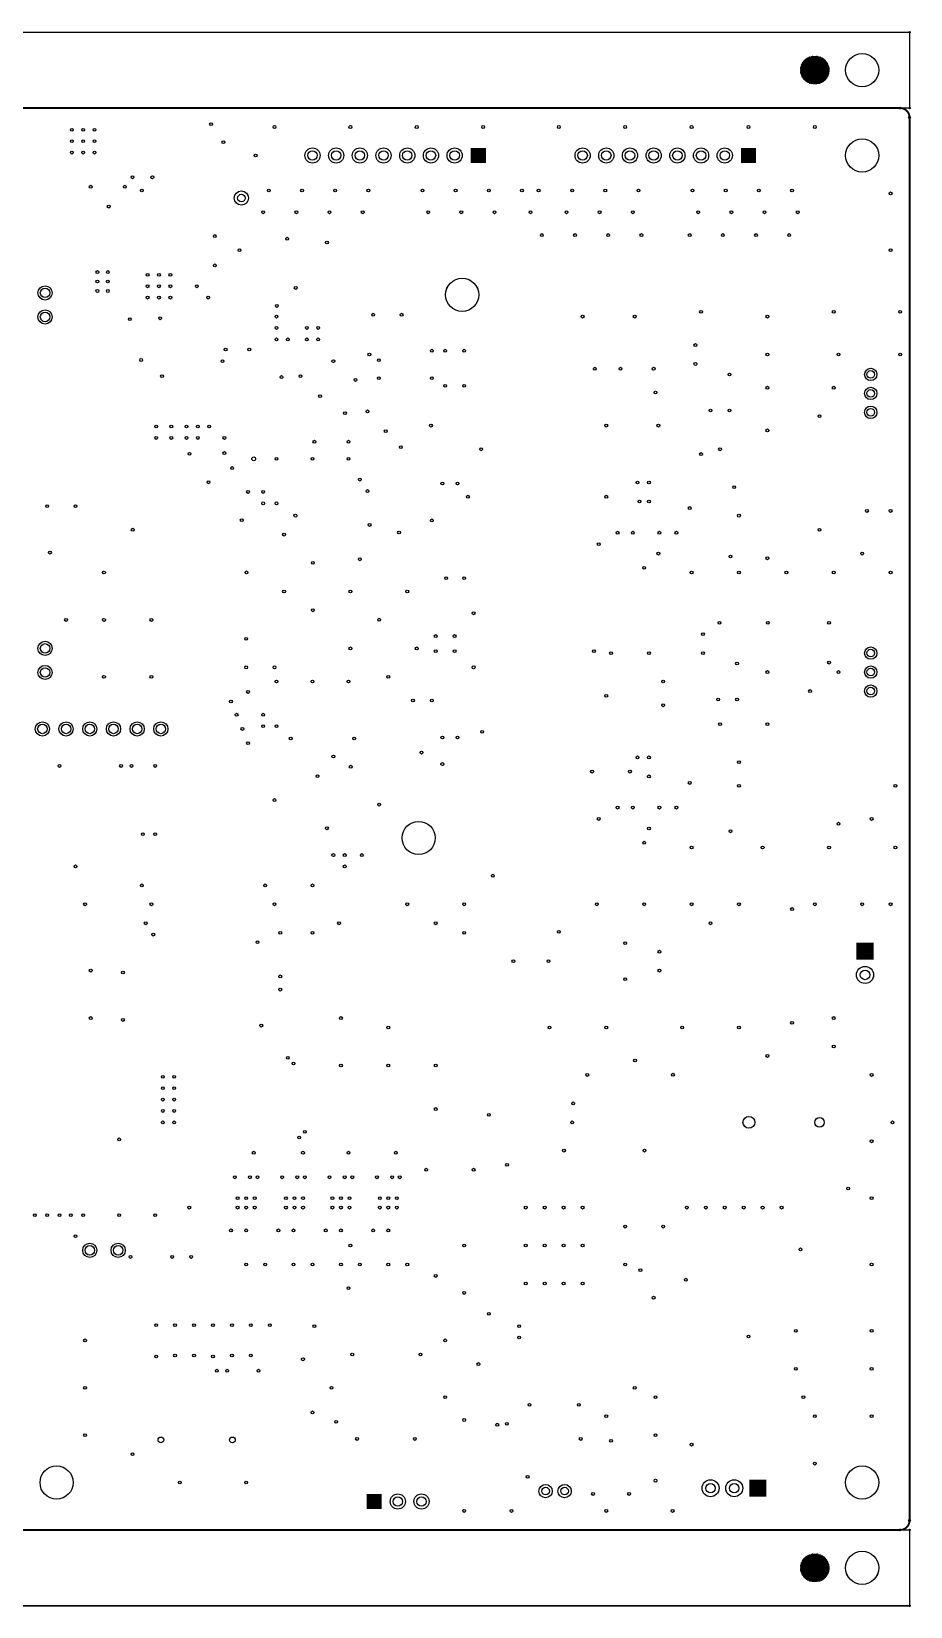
# Model space of a CAD drawing. Extents: x 100 to 314, y 70 to 258.
# Drawn here: x 221.3 to 314.1, y 91.9 to 258.1 of the extents above; entities that cross this region are included whole.
import ezdxf

# ---------------------------------------------------------------- set-up
doc = ezdxf.new("R2010")
doc.units = 0
doc.layers.get('0').update_dxf_attribs({"linetype": 'CONTINUOUS'})
doc.layers.add('10_ASYS_GBR', color=12, linetype='CONTINUOUS')
doc.layers.add('12_DRL_GB', color=13, linetype='CONTINUOUS')

# ---------------------------------------------------------------- blocks, each defined once
blk = doc.blocks.new('ROUND_5')
blk.add_circle((0, 0), 0.75)
blk = doc.blocks.new('ROUND_9')
blk.add_circle((0, 0), 0.5)
blk = doc.blocks.new('ROUND_17')
blk.add_circle((0, 0), 0.7)
blk = doc.blocks.new('ROUND_25')
blk.add_circle((0, 0), 0.65)
blk = doc.blocks.new('ROUND_31')
blk.add_circle((0, 0), 0.3)
blk = doc.blocks.new('SQUARE_34')
blk.add_solid([(0.9, 0.9), (0.9, -0.9), (-0.9, 0.9), (-0.9, -0.9)])
blk = doc.blocks.new('ROUND_35')
blk.add_circle((0, 0), 0.9)
blk = doc.blocks.new('ROUND_38')
blk.add_circle((0, 0), 0.8)
blk = doc.blocks.new('SQUARE_40')
blk.add_solid([(0.8, 0.8), (0.8, -0.8), (-0.8, 0.8), (-0.8, -0.8)])
blk = doc.blocks.new('ROUND_61')
blk.add_circle((0, 0), 1.75)
blk = doc.blocks.new('ROUND_70')
blk.add_circle((0, 0), 0.625)
blk = doc.blocks.new('ROUND_12')
blk.add_circle((0, 0), 0.1)
blk = doc.blocks.new('ROUND_13')
blk.add_circle((0, 0), 0.05)
blk = doc.blocks.new('ROUND_37')
blk.add_circle((0, 0), 0.075)
blk = doc.blocks.new('ROUND_170')
blk.add_circle((0, 0), 0.15)
blk = doc.blocks.new('ROUND_171')
blk.add_circle((0, 0), 0.2)
blk = doc.blocks.new('ROUND_172')
blk.add_circle((0, 0), 0.4)
blk = doc.blocks.new('ROUND_173')
blk.add_circle((0, 0), 0.5)
blk = doc.blocks.new('ROUND_177')
blk.add_circle((0, 0), 0.3)
blk = doc.blocks.new('ROUND_178')
blk.add_circle((0, 0), 0.625)
blk = doc.blocks.new('ROUND_179')
blk.add_circle((0, 0), 1.75)

msp = doc.modelspace()

# ---------------------------------------------------------------- linework, layer by layer
at = {"layer": '10_ASYS_GBR'}
for points, const_width in [([(99.97, 257.98), (313.97, 257.98)], 0.15), ([(313.97, 257.98), (313.97, 249.98)], 0.15), ([(302.54344, 254.23967), (305.39656, 254.23967)], 0.1), ([(302.56279, 254.32967), (305.37721, 254.32967)], 0.1), ([(302.58826, 254.41967), (305.35174, 254.41967)], 0.1), ([(302.6202, 254.50967), (305.3198, 254.50967)], 0.1), ([(302.65908, 254.59967), (305.28092, 254.59967)], 0.1), ([(302.70553, 254.68967), (305.23447, 254.68967)], 0.1), ([(302.76044, 254.77967), (305.17956, 254.77967)], 0.1), ([(302.82501, 254.86967), (305.11499, 254.86967)], 0.1), ([(302.901, 254.95967), (305.039, 254.95967)], 0.1), ([(302.99107, 255.04967), (304.94893, 255.04967)], 0.1), ([(303.09956, 255.13967), (304.84044, 255.13967)], 0.1), ([(303.23459, 255.22967), (304.70541, 255.22967)], 0.1), ([(303.41521, 255.31967), (304.52479, 255.31967)], 0.1), ([(303.72802, 255.40967), (304.21198, 255.40967)], 0.1), ([(302.52004, 253.96967), (305.41996, 253.96967)], 0.1), ([(302.52219, 254.05967), (305.41781, 254.05967)], 0.1), ([(302.52348, 253.87967), (305.41652, 253.87967)], 0.1), ([(302.52996, 254.14967), (305.41004, 254.14967)], 0.1), ([(302.53255, 253.78967), (305.40745, 253.78967)], 0.1), ([(302.54736, 253.69967), (305.39264, 253.69967)], 0.1), ([(302.56809, 253.60967), (305.37191, 253.60967)], 0.1), ([(302.59501, 253.51967), (305.34499, 253.51967)], 0.1), ([(302.6285, 253.42967), (305.3115, 253.42967)], 0.1), ([(302.66905, 253.33967), (305.27095, 253.33967)], 0.1), ([(302.71736, 253.24967), (305.22264, 253.24967)], 0.1), ([(302.77436, 253.15967), (305.16564, 253.15967)], 0.1), ([(302.84138, 253.06967), (305.09862, 253.06967)], 0.1), ([(302.92032, 252.97967), (305.01968, 252.97967)], 0.1), ([(303.01414, 252.88967), (304.92586, 252.88967)], 0.1), ([(303.12779, 252.79967), (304.81221, 252.79967)], 0.1), ([(303.27089, 252.70967), (304.66911, 252.70967)], 0.1), ([(303.46801, 252.61967), (304.47199, 252.61967)], 0.1), ([(313.97, 249.98), (99.97, 249.98)], 0.15), ([(312.97, 249.98), (100.97, 249.98)], 0.2), ([(313.97, 100.98), (313.97, 248.98)], 0.2), ([(99.97, 99.98), (313.97, 99.98)], 0.15), ([(100.97, 99.98), (312.97, 99.98)], 0.2), ([(313.97, 99.98), (313.97, 91.98)], 0.15), ([(302.56279, 96.32967), (305.37721, 96.32967)], 0.1), ([(302.58826, 96.41967), (305.35174, 96.41967)], 0.1), ([(302.6202, 96.50967), (305.3198, 96.50967)], 0.1), ([(302.65908, 96.59967), (305.28092, 96.59967)], 0.1), ([(302.70553, 96.68967), (305.23447, 96.68967)], 0.1), ([(302.76044, 96.77967), (305.17956, 96.77967)], 0.1), ([(302.82501, 96.86967), (305.11499, 96.86967)], 0.1), ([(302.901, 96.95967), (305.039, 96.95967)], 0.1), ([(302.99107, 97.04967), (304.94893, 97.04967)], 0.1), ([(303.09956, 97.13967), (304.84044, 97.13967)], 0.1), ([(303.23459, 97.22967), (304.70541, 97.22967)], 0.1), ([(303.41521, 97.31967), (304.52479, 97.31967)], 0.1), ([(303.72802, 97.40967), (304.21198, 97.40967)], 0.1), ([(302.52004, 95.96967), (305.41996, 95.96967)], 0.1), ([(302.52219, 96.05967), (305.41781, 96.05967)], 0.1), ([(302.52348, 95.87967), (305.41652, 95.87967)], 0.1), ([(302.52996, 96.14967), (305.41004, 96.14967)], 0.1), ([(302.53255, 95.78967), (305.40745, 95.78967)], 0.1), ([(302.54344, 96.23967), (305.39656, 96.23967)], 0.1), ([(302.54736, 95.69967), (305.39264, 95.69967)], 0.1), ([(302.56809, 95.60967), (305.37191, 95.60967)], 0.1), ([(302.59501, 95.51967), (305.34499, 95.51967)], 0.1), ([(302.6285, 95.42967), (305.3115, 95.42967)], 0.1), ([(302.66905, 95.33967), (305.27095, 95.33967)], 0.1), ([(302.71736, 95.24967), (305.22264, 95.24967)], 0.1), ([(302.77436, 95.15967), (305.16564, 95.15967)], 0.1), ([(302.84138, 95.06967), (305.09862, 95.06967)], 0.1), ([(302.92032, 94.97967), (305.01968, 94.97967)], 0.1), ([(303.01414, 94.88967), (304.92586, 94.88967)], 0.1), ([(303.12779, 94.79967), (304.81221, 94.79967)], 0.1), ([(303.27089, 94.70967), (304.66911, 94.70967)], 0.1), ([(303.46801, 94.61967), (304.47199, 94.61967)], 0.1), ([(313.97, 91.98), (99.97, 91.98)], 0.15)]:
    msp.add_lwpolyline(points, dxfattribs=dict(at, const_width=const_width))
at = {"layer": '10_ASYS_GBR', "const_width": 0.1}
for points in [[(302.52, 253.98, 1), (305.42, 253.98, 1)], [(302.52, 253.98, 1), (305.42, 253.98, 1)], [(302.52, 95.98, 1), (305.42, 95.98, 1)], [(302.52, 95.98, 1), (305.42, 95.98, 1)]]:
    msp.add_lwpolyline(points, format="xyb", close=True, dxfattribs=at)
at = {"layer": '10_ASYS_GBR', "const_width": 0.2}
for points in [[(313.97, 248.98, 0.4142136), (312.97, 249.98)], [(312.97, 99.98, 0.4142136), (313.97, 100.98)]]:
    msp.add_lwpolyline(points, format="xyb", dxfattribs=at)

# ---------------------------------------------------------------- block references
at = {"layer": '10_ASYS_GBR'}
for name, p in [('ROUND_37', (313.97, 257.98)), ('ROUND_13', (302.54344, 254.23967)), ('ROUND_13', (302.56279, 254.32967)), ('ROUND_13', (302.58826, 254.41967)), ('ROUND_13', (302.6202, 254.50967)), ('ROUND_13', (302.65908, 254.59967)), ('ROUND_13', (302.70553, 254.68967)), ('ROUND_13', (302.76044, 254.77967)), ('ROUND_13', (302.82501, 254.86967)), ('ROUND_13', (302.901, 254.95967)), ('ROUND_13', (302.99107, 255.04967)), ('ROUND_13', (303.09956, 255.13967)), ('ROUND_13', (303.23459, 255.22967)), ('ROUND_13', (303.41521, 255.31967)), ('ROUND_9', (303.97, 253.98)), ('ROUND_13', (303.72802, 255.40967)), ('ROUND_13', (304.21198, 255.40967)), ('ROUND_13', (304.52479, 255.31967)), ('ROUND_13', (304.70541, 255.22967)), ('ROUND_13', (304.84044, 255.13967)), ('ROUND_13', (304.94893, 255.04967)), ('ROUND_13', (305.039, 254.95967)), ('ROUND_13', (305.11499, 254.86967)), ('ROUND_13', (305.17956, 254.77967)), ('ROUND_13', (305.23447, 254.68967)), ('ROUND_13', (305.28092, 254.59967)), ('ROUND_13', (305.3198, 254.50967)), ('ROUND_13', (305.35174, 254.41967)), ('ROUND_13', (305.37721, 254.32967)), ('ROUND_13', (305.39656, 254.23967)), ('ROUND_61', (308.97, 253.98)), ('ROUND_13', (302.52004, 253.96967)), ('ROUND_13', (302.52219, 254.05967)), ('ROUND_13', (302.52348, 253.87967)), ('ROUND_13', (302.52996, 254.14967)), ('ROUND_13', (302.53255, 253.78967)), ('ROUND_13', (302.54736, 253.69967)), ('ROUND_13', (302.56809, 253.60967)), ('ROUND_13', (302.59501, 253.51967)), ('ROUND_13', (302.6285, 253.42967)), ('ROUND_13', (302.66905, 253.33967)), ('ROUND_13', (302.71736, 253.24967)), ('ROUND_13', (302.77436, 253.15967)), ('ROUND_13', (302.84138, 253.06967)), ('ROUND_13', (302.92032, 252.97967)), ('ROUND_13', (303.01414, 252.88967)), ('ROUND_13', (303.12779, 252.79967)), ('ROUND_13', (303.27089, 252.70967)), ('ROUND_13', (303.46801, 252.61967)), ('ROUND_13', (304.47199, 252.61967)), ('ROUND_13', (304.66911, 252.70967)), ('ROUND_13', (304.81221, 252.79967)), ('ROUND_13', (304.92586, 252.88967)), ('ROUND_13', (305.01968, 252.97967)), ('ROUND_13', (305.09862, 253.06967)), ('ROUND_13', (305.16564, 253.15967)), ('ROUND_13', (305.22264, 253.24967)), ('ROUND_13', (305.27095, 253.33967)), ('ROUND_13', (305.3115, 253.42967)), ('ROUND_13', (305.34499, 253.51967)), ('ROUND_13', (305.37191, 253.60967)), ('ROUND_13', (305.39264, 253.69967)), ('ROUND_13', (305.40745, 253.78967)), ('ROUND_13', (305.41004, 254.14967)), ('ROUND_13', (305.41652, 253.87967)), ('ROUND_13', (305.41781, 254.05967)), ('ROUND_13', (305.41996, 253.96967)), ('ROUND_12', (312.97, 249.98)), ('ROUND_12', (312.97, 249.98)), ('ROUND_37', (313.97, 249.98)), ('ROUND_12', (313.97, 248.98)), ('ROUND_12', (313.97, 248.98)), ('ROUND_61', (308.97, 244.98)), ('ROUND_38', (250.97, 244.98)), ('ROUND_38', (253.47, 244.98)), ('ROUND_38', (255.97, 244.98)), ('ROUND_38', (258.47, 244.98)), ('ROUND_38', (260.97, 244.98)), ('ROUND_38', (263.47, 244.98)), ('ROUND_38', (265.97, 244.98)), ('SQUARE_40', (268.47, 244.98)), ('ROUND_38', (279.47, 244.98)), ('ROUND_38', (281.97, 244.98)), ('ROUND_38', (284.47, 244.98)), ('ROUND_38', (286.97, 244.98)), ('ROUND_38', (289.47, 244.98)), ('ROUND_38', (291.97, 244.98)), ('ROUND_38', (294.47, 244.98)), ('SQUARE_40', (296.97, 244.98)), ('ROUND_5', (243.47, 240.48)), ('ROUND_5', (222.75, 230.48)), ('ROUND_61', (266.77, 230.28)), ('ROUND_5', (222.75, 227.94)), ('ROUND_25', (309.87, 221.88)), ('ROUND_25', (309.87, 219.88)), ('ROUND_25', (309.87, 217.88)), ('ROUND_5', (222.75, 192.98)), ('ROUND_25', (309.87, 192.48)), ('ROUND_5', (222.75, 190.44)), ('ROUND_25', (309.87, 190.48)), ('ROUND_25', (309.87, 188.48)), ('ROUND_5', (222.47, 184.48)), ('ROUND_5', (224.97, 184.48)), ('ROUND_5', (227.47, 184.48)), ('ROUND_5', (229.97, 184.48)), ('ROUND_5', (232.47, 184.48)), ('ROUND_5', (234.97, 184.48)), ('ROUND_61', (262.16933, 172.98)), ('SQUARE_34', (309.27, 161.03)), ('ROUND_35', (309.27, 158.53)), ('ROUND_70', (297.02, 142.98)), ('ROUND_9', (304.47, 142.98)), ('ROUND_5', (227.47, 129.48)), ('ROUND_5', (230.47, 129.48)), ('ROUND_31', (234.97, 109.48)), ('ROUND_31', (242.52, 109.48)), ('ROUND_61', (223.97, 104.98)), ('ROUND_61', (308.97, 104.98)), ('ROUND_17', (275.57, 104.08)), ('ROUND_17', (277.57, 104.08)), ('ROUND_35', (292.97, 104.38)), ('ROUND_35', (295.47, 104.38)), ('SQUARE_34', (297.97, 104.38)), ('SQUARE_40', (257.47, 102.98)), ('ROUND_38', (259.97, 102.98)), ('ROUND_38', (262.47, 102.98)), ('ROUND_12', (312.97, 99.98)), ('ROUND_12', (312.97, 99.98)), ('ROUND_12', (313.97, 100.98)), ('ROUND_12', (313.97, 100.98)), ('ROUND_37', (313.97, 99.98)), ('ROUND_13', (302.56279, 96.32967)), ('ROUND_13', (302.58826, 96.41967)), ('ROUND_13', (302.6202, 96.50967)), ('ROUND_13', (302.65908, 96.59967)), ('ROUND_13', (302.70553, 96.68967)), ('ROUND_13', (302.76044, 96.77967)), ('ROUND_13', (302.82501, 96.86967)), ('ROUND_13', (302.901, 96.95967)), ('ROUND_13', (302.99107, 97.04967)), ('ROUND_13', (303.09956, 97.13967)), ('ROUND_13', (303.23459, 97.22967)), ('ROUND_13', (303.41521, 97.31967)), ('ROUND_9', (303.97, 95.98)), ('ROUND_13', (303.72802, 97.40967)), ('ROUND_13', (304.21198, 97.40967)), ('ROUND_13', (304.52479, 97.31967)), ('ROUND_13', (304.70541, 97.22967)), ('ROUND_13', (304.84044, 97.13967)), ('ROUND_13', (304.94893, 97.04967)), ('ROUND_13', (305.039, 96.95967)), ('ROUND_13', (305.11499, 96.86967)), ('ROUND_13', (305.17956, 96.77967)), ('ROUND_13', (305.23447, 96.68967)), ('ROUND_13', (305.28092, 96.59967)), ('ROUND_13', (305.3198, 96.50967)), ('ROUND_13', (305.35174, 96.41967)), ('ROUND_13', (305.37721, 96.32967)), ('ROUND_61', (308.97, 95.98)), ('ROUND_13', (302.52004, 95.96967)), ('ROUND_13', (302.52219, 96.05967)), ('ROUND_13', (302.52348, 95.87967)), ('ROUND_13', (302.52996, 96.14967)), ('ROUND_13', (302.53255, 95.78967)), ('ROUND_13', (302.54344, 96.23967)), ('ROUND_13', (302.54736, 95.69967)), ('ROUND_13', (302.56809, 95.60967)), ('ROUND_13', (302.59501, 95.51967)), ('ROUND_13', (302.6285, 95.42967)), ('ROUND_13', (302.66905, 95.33967)), ('ROUND_13', (302.71736, 95.24967)), ('ROUND_13', (302.77436, 95.15967)), ('ROUND_13', (302.84138, 95.06967)), ('ROUND_13', (302.92032, 94.97967)), ('ROUND_13', (303.01414, 94.88967)), ('ROUND_13', (303.12779, 94.79967)), ('ROUND_13', (303.27089, 94.70967)), ('ROUND_13', (304.66911, 94.70967)), ('ROUND_13', (304.81221, 94.79967)), ('ROUND_13', (304.92586, 94.88967)), ('ROUND_13', (305.01968, 94.97967)), ('ROUND_13', (305.09862, 95.06967)), ('ROUND_13', (305.16564, 95.15967)), ('ROUND_13', (305.22264, 95.24967)), ('ROUND_13', (305.27095, 95.33967)), ('ROUND_13', (305.3115, 95.42967)), ('ROUND_13', (305.34499, 95.51967)), ('ROUND_13', (305.37191, 95.60967)), ('ROUND_13', (305.39264, 95.69967)), ('ROUND_13', (305.39656, 96.23967)), ('ROUND_13', (305.40745, 95.78967)), ('ROUND_13', (305.41004, 96.14967)), ('ROUND_13', (305.41652, 95.87967)), ('ROUND_13', (305.41781, 96.05967)), ('ROUND_13', (305.41996, 95.96967)), ('ROUND_13', (303.46801, 94.61967)), ('ROUND_13', (304.47199, 94.61967)), ('ROUND_37', (313.97, 91.98))]:
    msp.add_blockref(name, p, dxfattribs=at)
at = {"layer": '12_DRL_GB'}
for name, p in [('ROUND_179', (308.97068, 253.97968)), ('ROUND_170', (225.56978, 247.68048)), ('ROUND_170', (226.7712, 247.68048)), ('ROUND_170', (227.97008, 247.68048)), ('ROUND_170', (240.26876, 248.27992)), ('ROUND_170', (246.96928, 247.9802)), ('ROUND_170', (254.97028, 247.9802)), ('ROUND_170', (261.97052, 247.9802)), ('ROUND_170', (268.97076, 247.9802)), ('ROUND_170', (276.96922, 247.9802)), ('ROUND_170', (283.96946, 247.9802)), ('ROUND_170', (290.9697, 247.9802)), ('ROUND_170', (296.96918, 247.9802)), ('ROUND_170', (303.96942, 247.9802)), ('ROUND_170', (225.56978, 246.47906)), ('ROUND_170', (226.7712, 246.47906)), ('ROUND_170', (227.97008, 246.47906)), ('ROUND_170', (241.56924, 246.38)), ('ROUND_179', (308.97068, 244.98046)), ('ROUND_170', (225.56978, 245.28018)), ('ROUND_170', (226.7712, 245.28018)), ('ROUND_170', (227.97008, 245.28018)), ('ROUND_170', (244.9703, 244.98046)), ('ROUND_173', (250.96978, 244.98046)), ('ROUND_173', (253.46914, 244.98046)), ('ROUND_173', (255.97104, 244.98046)), ('ROUND_173', (258.4704, 244.98046)), ('ROUND_173', (260.96976, 244.98046)), ('ROUND_173', (263.46912, 244.98046)), ('ROUND_173', (265.97102, 244.98046)), ('ROUND_173', (268.47038, 244.98046)), ('ROUND_173', (279.47112, 244.98046)), ('ROUND_173', (281.97048, 244.98046)), ('ROUND_173', (284.46984, 244.98046)), ('ROUND_173', (286.9692, 244.98046)), ('ROUND_173', (289.4711, 244.98046)), ('ROUND_173', (291.97046, 244.98046)), ('ROUND_173', (294.46982, 244.98046)), ('ROUND_173', (296.96918, 244.98046)), ('ROUND_170', (231.97058, 242.67922)), ('ROUND_170', (234.07116, 242.67922)), ('ROUND_170', (227.56876, 241.681)), ('ROUND_170', (231.17048, 241.681)), ('ROUND_170', (232.9688, 241.27968)), ('ROUND_170', (246.36984, 241.27968)), ('ROUND_170', (249.86996, 241.27968)), ('ROUND_170', (253.37008, 241.27968)), ('ROUND_170', (256.8702, 241.27968)), ('ROUND_170', (262.56996, 241.27968)), ('ROUND_170', (266.07008, 241.27968)), ('ROUND_170', (269.5702, 241.27968)), ('ROUND_170', (273.07032, 241.27968)), ('ROUND_170', (274.83054, 241.27968)), ('ROUND_170', (278.36876, 241.27968)), ('ROUND_170', (281.86888, 241.27968)), ('ROUND_170', (285.369, 241.27968)), ('ROUND_170', (291.06876, 241.27968)), ('ROUND_170', (294.56888, 241.27968)), ('ROUND_170', (298.069, 241.27968)), ('ROUND_170', (301.56912, 241.27968)), ('ROUND_170', (311.97042, 240.97996)), ('ROUND_170', (229.47122, 239.58042)), ('ROUND_172', (243.46916, 240.47958)), ('ROUND_170', (245.7704, 238.98098)), ('ROUND_170', (249.27052, 238.98098)), ('ROUND_170', (252.77064, 238.98098)), ('ROUND_170', (256.27076, 238.98098)), ('ROUND_170', (263.1694, 238.98098)), ('ROUND_170', (266.66952, 238.98098)), ('ROUND_170', (270.16964, 238.98098)), ('ROUND_170', (273.96948, 238.98098)), ('ROUND_170', (277.76932, 238.98098)), ('ROUND_170', (281.26944, 238.98098)), ('ROUND_170', (284.76956, 238.98098)), ('ROUND_170', (291.67074, 238.98098)), ('ROUND_170', (295.17086, 238.98098)), ('ROUND_170', (298.67098, 238.98098)), ('ROUND_170', (302.1711, 238.98098)), ('ROUND_170', (240.67008, 236.47908)), ('ROUND_170', (248.30024, 236.19968)), ('ROUND_170', (252.49886, 235.8009)), ('ROUND_170', (275.1709, 236.58068)), ('ROUND_170', (278.67102, 236.58068)), ('ROUND_170', (282.17114, 236.58068)), ('ROUND_170', (285.67126, 236.58068)), ('ROUND_170', (290.76904, 236.58068)), ('ROUND_170', (294.26916, 236.58068)), ('ROUND_170', (297.76928, 236.58068)), ('ROUND_170', (301.2694, 236.58068)), ('ROUND_170', (243.27104, 234.98048)), ('ROUND_170', (311.97042, 234.98048)), ('ROUND_170', (228.2698, 232.67924)), ('ROUND_170', (229.36962, 232.67924)), ('ROUND_170', (240.67008, 233.38028)), ('ROUND_173', (222.75038, 230.4796)), ('ROUND_170', (228.2698, 231.68102)), ('ROUND_170', (229.36962, 231.68102)), ('ROUND_170', (233.57078, 232.37952)), ('ROUND_170', (233.57078, 231.18064)), ('ROUND_170', (234.76966, 232.37952)), ('ROUND_170', (234.76966, 231.18064)), ('ROUND_170', (235.97108, 232.37952)), ('ROUND_170', (235.97108, 231.18064)), ('ROUND_170', (238.77016, 231.18064)), ('ROUND_170', (249.1994, 231.0003)), ('ROUND_179', (266.77112, 230.27894)), ('ROUND_170', (228.2698, 230.68026)), ('ROUND_170', (229.36962, 230.68026)), ('ROUND_170', (233.57078, 229.97922)), ('ROUND_170', (234.76966, 229.97922)), ('ROUND_170', (235.97108, 229.97922)), ('ROUND_170', (239.96904, 229.97922)), ('ROUND_173', (222.75038, 227.9396)), ('ROUND_170', (231.6988, 227.70084)), ('ROUND_170', (234.8992, 227.7999)), ('ROUND_170', (247.16994, 227.98024)), ('ROUND_170', (247.20042, 229.10038)), ('ROUND_170', (257.37058, 228.1809)), ('ROUND_170', (260.37032, 228.1809)), ('ROUND_170', (279.47112, 227.98024)), ('ROUND_170', (284.97022, 227.98024)), ('ROUND_170', (291.97046, 228.48062)), ('ROUND_170', (298.9707, 227.98024)), ('ROUND_170', (305.97094, 228.48062)), ('ROUND_170', (312.97118, 228.48062)), ('ROUND_170', (247.16994, 226.77882)), ('ROUND_170', (250.37034, 226.77882)), ('ROUND_170', (251.56922, 226.77882)), ('ROUND_170', (241.80038, 224.50044)), ('ROUND_170', (244.29974, 224.50044)), ('ROUND_170', (247.16994, 225.57994)), ('ROUND_170', (248.36882, 225.57994)), ('ROUND_170', (250.37034, 225.57994)), ('ROUND_170', (251.56922, 225.57994)), ('ROUND_170', (263.57072, 224.38106)), ('ROUND_170', (264.97026, 224.38106)), ('ROUND_170', (266.96924, 224.38106)), ('ROUND_170', (291.37102, 224.9805)), ('ROUND_170', (232.90022, 223.40062)), ('ROUND_170', (241.47018, 223.28124)), ('ROUND_170', (253.16942, 223.28124)), ('ROUND_170', (256.96926, 223.97974)), ('ROUND_170', (257.97002, 223.3803)), ('ROUND_170', (291.37102, 222.97898)), ('ROUND_170', (298.9707, 223.97974)), ('ROUND_170', (306.46878, 223.97974)), ('ROUND_170', (312.97118, 223.97974)), ('ROUND_170', (235.09986, 221.69882)), ('ROUND_170', (247.7008, 221.59976)), ('ROUND_170', (249.69978, 221.69882)), ('ROUND_170', (255.50114, 221.30004)), ('ROUND_170', (257.97002, 221.48038)), ('ROUND_170', (263.57072, 221.48038)), ('ROUND_170', (280.76906, 222.48114)), ('ROUND_170', (283.46908, 222.48114)), ('ROUND_170', (286.9692, 222.48114)), ('ROUND_170', (294.9702, 221.87916)), ('ROUND_172', (309.86984, 221.87916)), ('ROUND_170', (251.76988, 219.58046)), ('ROUND_170', (264.97026, 220.68028)), ('ROUND_170', (266.96924, 220.68028)), ('ROUND_170', (287.16986, 219.97924)), ('ROUND_170', (298.9707, 220.47962)), ('ROUND_170', (305.97094, 220.47962)), ('ROUND_172', (309.86984, 219.88018)), ('ROUND_170', (254.39878, 217.79992)), ('ROUND_170', (256.77114, 217.98026)), ('ROUND_170', (292.97122, 218.07932)), ('ROUND_170', (294.9702, 218.07932)), ('ROUND_172', (309.86984, 217.8812)), ('ROUND_170', (234.46994, 216.38006)), ('ROUND_170', (236.07014, 216.38006)), ('ROUND_170', (237.67034, 216.38006)), ('ROUND_170', (238.86922, 216.38006)), ('ROUND_170', (240.07064, 216.38006)), ('ROUND_170', (258.699, 215.9)), ('ROUND_170', (263.46912, 216.47912)), ('ROUND_170', (281.97048, 216.47912)), ('ROUND_170', (287.46958, 216.47912)), ('ROUND_170', (298.9707, 215.97874)), ('ROUND_170', (304.4698, 217.47988)), ('ROUND_170', (234.46994, 215.18118)), ('ROUND_170', (236.07014, 215.18118)), ('ROUND_170', (237.67034, 215.18118)), ('ROUND_170', (238.86922, 215.18118)), ('ROUND_170', (241.67084, 215.18118)), ('ROUND_170', (251.17044, 214.77986)), ('ROUND_170', (254.76962, 214.77986)), ('ROUND_170', (260.2992, 214.20074)), ('ROUND_170', (238.00054, 213.4997)), ('ROUND_170', (241.67084, 213.58098)), ('ROUND_171', (244.76964, 212.979)), ('ROUND_170', (247.16994, 212.979)), ('ROUND_170', (250.96978, 212.979)), ('ROUND_170', (254.76962, 212.979)), ('ROUND_170', (268.7701, 213.97976)), ('ROUND_170', (291.97046, 213.47938)), ('ROUND_170', (293.96944, 213.97976)), ('ROUND_170', (242.49888, 212.0011)), ('ROUND_170', (239.99952, 210.49996)), ('ROUND_170', (244.1702, 209.47888)), ('ROUND_170', (245.7704, 209.47888)), ('ROUND_170', (255.97104, 210.77936)), ('ROUND_170', (256.77114, 209.58048)), ('ROUND_170', (264.67054, 210.38058)), ('ROUND_170', (266.27074, 210.38058)), ('ROUND_170', (285.26994, 210.47964)), ('ROUND_170', (286.46882, 210.47964)), ('ROUND_170', (295.47058, 209.97926)), ('ROUND_170', (222.96882, 207.98028)), ('ROUND_170', (225.9711, 207.98028)), ('ROUND_170', (245.7704, 208.28)), ('ROUND_170', (247.16994, 208.28)), ('ROUND_170', (267.37056, 208.98104)), ('ROUND_170', (281.97048, 208.98104)), ('ROUND_170', (285.4706, 208.48066)), ('ROUND_170', (286.46882, 208.48066)), ('ROUND_170', (290.76904, 207.77962)), ('ROUND_170', (243.49964, 206.49946)), ('ROUND_170', (249.16892, 206.97952)), ('ROUND_170', (256.99974, 205.99908)), ('ROUND_170', (263.57072, 206.47914)), ('ROUND_170', (295.97096, 206.97952)), ('ROUND_170', (309.47106, 207.4799)), ('ROUND_170', (311.97042, 207.4799)), ('ROUND_170', (232.00106, 205.50124)), ('ROUND_170', (247.97004, 204.98054)), ('ROUND_170', (260.10108, 205.19898)), ('ROUND_170', (283.16936, 205.1812)), ('ROUND_170', (284.76956, 205.1812)), ('ROUND_170', (287.57118, 205.1812)), ('ROUND_170', (289.3695, 205.1812)), ('ROUND_170', (304.4698, 205.48092)), ('ROUND_170', (223.27108, 203.08062)), ('ROUND_170', (281.17038, 203.97978)), ('ROUND_170', (287.46958, 202.97902)), ('ROUND_170', (295.06926, 202.6793)), ('ROUND_170', (308.97068, 202.97902)), ('ROUND_170', (228.97084, 200.98004)), ('ROUND_170', (244.00002, 201.00036)), ('ROUND_170', (251.00026, 202.00112)), ('ROUND_170', (255.97104, 202.37958)), ('ROUND_170', (285.97098, 201.48042)), ('ROUND_170', (290.9697, 200.98004)), ('ROUND_170', (295.97096, 200.98004)), ('ROUND_170', (298.9707, 202.48118)), ('ROUND_170', (300.96968, 200.98004)), ('ROUND_170', (305.97094, 200.98004)), ('ROUND_170', (311.97042, 200.98004)), ('ROUND_170', (265.06932, 200.3806)), ('ROUND_170', (266.96924, 200.3806)), ('ROUND_170', (247.97004, 198.98106)), ('ROUND_170', (254.97028, 198.98106)), ('ROUND_170', (260.96976, 198.98106)), ('ROUND_170', (224.97034, 195.97878)), ('ROUND_170', (228.97084, 195.97878)), ('ROUND_170', (233.96956, 195.97878)), ('ROUND_170', (251.00026, 196.99986)), ('ROUND_170', (258.0005, 195.9991)), ('ROUND_170', (267.97, 196.67982)), ('ROUND_170', (263.9695, 194.27952)), ('ROUND_170', (265.97102, 194.27952)), ('ROUND_170', (292.17112, 194.48018)), ('ROUND_170', (293.92118, 195.67906)), ('ROUND_170', (299.01896, 195.67906)), ('ROUND_170', (305.47056, 195.67906)), ('ROUND_173', (222.75038, 192.97904)), ('ROUND_170', (243.96954, 193.9798)), ('ROUND_170', (254.97028, 192.97904)), ('ROUND_170', (261.97052, 192.97904)), ('ROUND_170', (263.9695, 192.67932)), ('ROUND_170', (265.97102, 192.67932)), ('ROUND_170', (280.67, 192.67932)), ('ROUND_172', (309.86984, 192.4812)), ('ROUND_170', (243.96954, 190.98006)), ('ROUND_170', (246.96928, 190.98006)), ('ROUND_170', (267.97, 190.98006)), ('ROUND_170', (282.47086, 192.4812)), ('ROUND_170', (286.46882, 192.4812)), ('ROUND_170', (292.17112, 192.4812)), ('ROUND_170', (295.7703, 191.37884)), ('ROUND_170', (305.47056, 191.48044)), ('ROUND_173', (222.75038, 190.43904)), ('ROUND_170', (228.97084, 189.9793)), ('ROUND_170', (233.96956, 189.9793)), ('ROUND_170', (247.16994, 189.47892)), ('ROUND_170', (250.96978, 189.47892)), ('ROUND_170', (254.76962, 189.47892)), ('ROUND_170', (258.97078, 189.9793)), ('ROUND_170', (287.96996, 189.47892)), ('ROUND_170', (298.9707, 190.47968)), ('ROUND_170', (306.46878, 190.47968)), ('ROUND_172', (309.86984, 190.47968)), ('ROUND_170', (244.1702, 188.3791)), ('ROUND_170', (281.97048, 187.98032)), ('ROUND_170', (303.46904, 188.4807)), ('ROUND_172', (309.86984, 188.4807)), ('ROUND_170', (242.36934, 187.38088)), ('ROUND_170', (242.96878, 185.9788)), ('ROUND_170', (245.7704, 185.9788)), ('ROUND_170', (261.5692, 187.47994)), ('ROUND_170', (263.57072, 187.47994)), ('ROUND_170', (287.96996, 186.97956)), ('ROUND_170', (293.76878, 187.579)), ('ROUND_170', (295.7703, 187.579)), ('ROUND_173', (222.47098, 184.4802)), ('ROUND_173', (224.97034, 184.4802)), ('ROUND_173', (227.4697, 184.4802)), ('ROUND_173', (229.96906, 184.4802)), ('ROUND_173', (232.47096, 184.4802)), ('ROUND_173', (234.97032, 184.4802)), ('ROUND_170', (243.57076, 184.4802)), ('ROUND_170', (245.7704, 184.77992)), ('ROUND_170', (247.16994, 184.77992)), ('ROUND_170', (293.96944, 184.98058)), ('ROUND_170', (298.9707, 184.98058)), ('ROUND_170', (244.1702, 182.97906)), ('ROUND_170', (248.67108, 183.47944)), ('ROUND_170', (255.36906, 183.47944)), ('ROUND_170', (264.67054, 183.58104)), ('ROUND_170', (266.27074, 183.58104)), ('ROUND_170', (268.86916, 184.18048)), ('ROUND_170', (253.16942, 181.57952)), ('ROUND_170', (262.4709, 181.98084)), ('ROUND_170', (285.26994, 181.48046)), ('ROUND_170', (286.46882, 181.48046)), ('ROUND_170', (295.97096, 180.98008)), ('ROUND_170', (224.2693, 180.57876)), ('ROUND_170', (230.76916, 180.57876)), ('ROUND_170', (231.86898, 180.57876)), ('ROUND_170', (234.37088, 180.57876)), ('ROUND_170', (251.50064, 179.49926)), ('ROUND_170', (255.00076, 180.50002)), ('ROUND_170', (264.67054, 180.77942)), ('ROUND_170', (280.46934, 179.97932)), ('ROUND_170', (284.46984, 179.97932)), ('ROUND_170', (286.46882, 179.47894)), ('ROUND_170', (290.76904, 178.78044)), ('ROUND_170', (295.97096, 178.48072)), ('ROUND_170', (312.4708, 178.48072)), ('ROUND_170', (246.96928, 176.97958)), ('ROUND_170', (258.0005, 176.49952)), ('ROUND_170', (283.16936, 176.17948)), ('ROUND_170', (284.76956, 176.17948)), ('ROUND_170', (287.57118, 176.17948)), ('ROUND_170', (289.3695, 176.17948)), ('ROUND_179', (262.16864, 172.97908)), ('ROUND_170', (281.17038, 174.9806)), ('ROUND_170', (306.46878, 174.48022)), ('ROUND_170', (309.9689, 174.9806)), ('ROUND_170', (233.0704, 173.3804)), ('ROUND_170', (234.37088, 173.3804)), ('ROUND_170', (252.49886, 174.00016)), ('ROUND_170', (286.46882, 173.97984)), ('ROUND_170', (295.06926, 173.68012)), ('ROUND_170', (253.16942, 171.18076)), ('ROUND_170', (254.37084, 171.18076)), ('ROUND_170', (256.16916, 171.18076)), ('ROUND_170', (285.97098, 172.48124)), ('ROUND_170', (290.9697, 171.98086)), ('ROUND_170', (298.47032, 171.98086)), ('ROUND_170', (305.47056, 171.98086)), ('ROUND_170', (312.4708, 171.98086)), ('ROUND_170', (225.9711, 169.97934)), ('ROUND_170', (254.37084, 169.97934)), ('ROUND_170', (232.9688, 167.98036)), ('ROUND_170', (245.97106, 167.98036)), ('ROUND_170', (250.96978, 167.98036)), ('ROUND_170', (269.99946, 168.9989)), ('ROUND_170', (226.96932, 165.97884)), ('ROUND_170', (233.96956, 165.97884)), ('ROUND_170', (246.96928, 165.97884)), ('ROUND_170', (260.96976, 165.97884)), ('ROUND_170', (266.96924, 165.97884)), ('ROUND_170', (280.96972, 165.97884)), ('ROUND_170', (285.97098, 165.97884)), ('ROUND_170', (290.9697, 165.97884)), ('ROUND_170', (295.97096, 165.97884)), ('ROUND_170', (301.56912, 165.481)), ('ROUND_170', (303.96942, 165.97884)), ('ROUND_170', (308.97068, 165.97884)), ('ROUND_170', (311.97042, 165.97884)), ('ROUND_170', (233.37012, 163.97986)), ('ROUND_170', (234.17022, 162.78098)), ('ROUND_170', (247.57126, 162.9791)), ('ROUND_170', (250.96978, 162.9791)), ('ROUND_170', (253.76886, 163.97986)), ('ROUND_170', (263.9695, 163.97986)), ('ROUND_170', (266.96924, 162.9791)), ('ROUND_170', (276.96922, 163.0807)), ('ROUND_170', (292.97122, 163.97986)), ('ROUND_170', (245.17096, 161.98088)), ('ROUND_170', (283.96946, 161.87928)), ('ROUND_173', (309.2704, 161.03092)), ('ROUND_170', (272.17116, 159.97936)), ('ROUND_170', (275.8694, 159.97936)), ('ROUND_170', (287.57118, 160.98012)), ('ROUND_170', (227.56876, 158.98114)), ('ROUND_170', (230.96982, 158.78048)), ('ROUND_170', (247.57126, 158.37916)), ('ROUND_170', (283.96946, 158.07944)), ('ROUND_170', (287.57118, 158.98114)), ('ROUND_173', (309.2704, 158.52902)), ('ROUND_170', (247.57126, 156.97962)), ('ROUND_170', (227.56876, 153.97988)), ('ROUND_170', (230.96982, 153.77922)), ('ROUND_170', (245.56974, 153.17978)), ('ROUND_170', (253.96952, 153.97988)), ('ROUND_170', (258.97078, 152.97912)), ('ROUND_170', (275.971, 152.97912)), ('ROUND_170', (281.97048, 152.97912)), ('ROUND_170', (289.96894, 152.97912)), ('ROUND_170', (295.97096, 152.97912)), ('ROUND_170', (301.56912, 153.4795)), ('ROUND_170', (305.97094, 153.97988)), ('ROUND_170', (248.36882, 149.78126)), ('ROUND_170', (285.0007, 149.49932)), ('ROUND_170', (298.9707, 149.97938)), ('ROUND_170', (305.97094, 150.98014)), ('ROUND_170', (235.17098, 147.77974)), ('ROUND_170', (236.36986, 147.77974)), ('ROUND_170', (248.9708, 149.17928)), ('ROUND_170', (253.96952, 148.98116)), ('ROUND_170', (258.97078, 148.98116)), ('ROUND_170', (263.9695, 148.98116)), ('ROUND_170', (279.96896, 147.9804)), ('ROUND_170', (289.0012, 148.00072)), ('ROUND_170', (309.9689, 147.9804)), ('ROUND_170', (235.17098, 146.58086)), ('ROUND_170', (236.36986, 146.58086)), ('ROUND_170', (235.17098, 145.37944)), ('ROUND_170', (236.36986, 145.37944)), ('ROUND_170', (278.47036, 144.98066)), ('ROUND_170', (235.17098, 144.18056)), ('ROUND_170', (235.17098, 142.97914)), ('ROUND_170', (236.36986, 144.18056)), ('ROUND_170', (236.36986, 142.97914)), ('ROUND_170', (263.9695, 144.38122)), ('ROUND_170', (269.5702, 143.77924)), ('ROUND_170', (278.36876, 142.97914)), ('ROUND_178', (297.01998, 142.97914)), ('ROUND_173', (304.4698, 142.97914)), ('ROUND_170', (312.17108, 142.97914)), ('ROUND_170', (230.57104, 141.18082)), ('ROUND_170', (249.57024, 141.37894)), ('ROUND_170', (250.16968, 141.98092)), ('ROUND_170', (244.76964, 139.77874)), ('ROUND_170', (249.96902, 139.77874)), ('ROUND_170', (254.76962, 139.77874)), ('ROUND_170', (259.77088, 139.77874)), ('ROUND_170', (277.50008, 139.99972)), ('ROUND_170', (285.99892, 139.99972)), ('ROUND_170', (309.9689, 140.98016)), ('ROUND_170', (262.96874, 137.98042)), ('ROUND_170', (267.97, 137.98042)), ('ROUND_170', (271.5006, 138.50112)), ('ROUND_170', (242.77066, 137.18032)), ('ROUND_170', (244.37086, 137.18032)), ('ROUND_170', (245.17096, 137.18032)), ('ROUND_170', (247.76938, 137.18032)), ('ROUND_170', (249.36958, 137.18032)), ('ROUND_170', (250.16968, 137.18032)), ('ROUND_170', (252.77064, 137.18032)), ('ROUND_170', (254.37084, 137.18032)), ('ROUND_170', (255.17094, 137.18032)), ('ROUND_170', (257.76936, 137.18032)), ('ROUND_170', (259.36956, 137.18032)), ('ROUND_170', (260.16966, 137.18032)), ('ROUND_170', (243.07038, 134.98068)), ('ROUND_170', (243.96954, 134.98068)), ('ROUND_170', (244.87124, 134.98068)), ('ROUND_170', (248.1707, 134.98068)), ('ROUND_170', (249.06986, 134.98068)), ('ROUND_170', (249.96902, 134.98068)), ('ROUND_170', (253.07036, 134.98068)), ('ROUND_170', (253.96952, 134.98068)), ('ROUND_170', (254.87122, 134.98068)), ('ROUND_170', (258.06908, 134.98068)), ('ROUND_170', (258.97078, 134.98068)), ('ROUND_170', (259.86994, 134.98068)), ('ROUND_170', (307.50002, 135.99922)), ('ROUND_170', (309.9689, 134.98068)), ('ROUND_170', (221.67088, 133.17982)), ('ROUND_170', (222.96882, 133.17982)), ('ROUND_170', (224.2693, 133.17982)), ('ROUND_170', (225.47072, 133.17982)), ('ROUND_170', (226.7712, 133.17982)), ('ROUND_170', (230.57104, 133.17982)), ('ROUND_170', (234.37088, 133.17982)), ('ROUND_170', (237.97006, 133.97992)), ('ROUND_170', (243.07038, 133.97992)), ('ROUND_170', (243.96954, 133.97992)), ('ROUND_170', (244.87124, 133.97992)), ('ROUND_170', (248.1707, 133.97992)), ('ROUND_170', (249.06986, 133.97992)), ('ROUND_170', (249.96902, 133.97992)), ('ROUND_170', (253.07036, 133.97992)), ('ROUND_170', (253.96952, 133.97992)), ('ROUND_170', (254.87122, 133.97992)), ('ROUND_170', (258.06908, 133.97992)), ('ROUND_170', (258.97078, 133.97992)), ('ROUND_170', (259.86994, 133.97992)), ('ROUND_170', (273.4691, 133.97992)), ('ROUND_170', (275.47062, 133.97992)), ('ROUND_170', (277.4696, 133.97992)), ('ROUND_170', (279.47112, 133.97992)), ('ROUND_170', (290.46932, 133.97992)), ('ROUND_170', (292.47084, 133.97992)), ('ROUND_170', (294.46982, 133.97992)), ('ROUND_170', (296.4688, 133.97992)), ('ROUND_170', (298.47032, 133.97992)), ('ROUND_170', (300.4693, 133.97992)), ('ROUND_170', (242.36934, 131.57962)), ('ROUND_170', (243.96954, 131.57962)), ('ROUND_170', (247.3706, 131.57962)), ('ROUND_170', (248.9708, 131.57962)), ('ROUND_170', (252.36932, 131.57962)), ('ROUND_170', (253.96952, 131.57962)), ('ROUND_170', (257.37058, 131.57962)), ('ROUND_170', (258.97078, 131.57962)), ('ROUND_170', (283.96946, 131.98094)), ('ROUND_170', (287.96996, 131.98094)), ('ROUND_170', (225.9711, 130.98018)), ('ROUND_173', (227.4697, 129.47904)), ('ROUND_173', (230.46944, 129.47904)), ('ROUND_170', (254.97028, 129.97942)), ('ROUND_170', (266.96924, 129.97942)), ('ROUND_170', (273.4691, 129.97942)), ('ROUND_170', (275.47062, 129.97942)), ('ROUND_170', (277.4696, 129.97942)), ('ROUND_170', (279.47112, 129.97942)), ('ROUND_170', (302.47082, 129.58064)), ('ROUND_170', (231.76992, 128.78054)), ('ROUND_170', (236.1692, 128.78054)), ('ROUND_170', (238.17072, 128.78054)), ('ROUND_170', (243.96954, 127.98044)), ('ROUND_170', (245.97106, 127.98044)), ('ROUND_170', (248.9708, 127.98044)), ('ROUND_170', (250.96978, 127.98044)), ('ROUND_170', (253.96952, 127.98044)), ('ROUND_170', (255.97104, 127.98044)), ('ROUND_170', (258.97078, 127.98044)), ('ROUND_170', (260.96976, 127.98044)), ('ROUND_170', (283.96946, 127.98044)), ('ROUND_170', (309.9689, 127.98044)), ('ROUND_170', (263.9695, 126.77902)), ('ROUND_170', (285.56966, 127.381)), ('ROUND_170', (290.37026, 126.38024)), ('ROUND_170', (254.76962, 125.48108)), ('ROUND_170', (266.96924, 124.9807)), ('ROUND_170', (273.4691, 125.97892)), ('ROUND_170', (275.47062, 125.97892)), ('ROUND_170', (277.4696, 125.97892)), ('ROUND_170', (279.47112, 125.97892)), ('ROUND_170', (286.9692, 124.48032)), ('ROUND_170', (234.46994, 121.57964)), ('ROUND_170', (236.46892, 121.57964)), ('ROUND_170', (238.47044, 121.57964)), ('ROUND_170', (240.46942, 121.57964)), ('ROUND_170', (242.47094, 121.57964)), ('ROUND_170', (244.46992, 121.57964)), ('ROUND_170', (246.4689, 121.57964)), ('ROUND_170', (251.17044, 121.48058)), ('ROUND_170', (269.5702, 122.78106)), ('ROUND_170', (272.7706, 121.48058)), ('ROUND_170', (226.96932, 119.97944)), ('ROUND_170', (264.97026, 119.97944)), ('ROUND_170', (272.7706, 120.27916)), ('ROUND_170', (296.96918, 120.38076)), ('ROUND_170', (301.97044, 120.9802)), ('ROUND_170', (309.9689, 120.9802)), ('ROUND_170', (234.46994, 118.28018)), ('ROUND_170', (236.46892, 118.37924)), ('ROUND_170', (238.47044, 118.37924)), ('ROUND_170', (240.46942, 118.28018)), ('ROUND_170', (242.47094, 118.37924)), ('ROUND_170', (244.46992, 118.37924)), ('ROUND_170', (249.96902, 117.98046)), ('ROUND_170', (255.17094, 118.48084)), ('ROUND_170', (262.3693, 118.48084)), ('ROUND_170', (240.87074, 116.77904)), ('ROUND_170', (241.97056, 116.77904)), ('ROUND_170', (245.27002, 116.77904)), ('ROUND_170', (268.47038, 117.48008)), ('ROUND_170', (301.97044, 116.9797)), ('ROUND_170', (309.9689, 116.9797)), ('ROUND_170', (226.96932, 114.98072)), ('ROUND_170', (252.96876, 114.98072)), ('ROUND_170', (284.97022, 114.98072)), ('ROUND_170', (264.97026, 113.97996)), ('ROUND_170', (273.87042, 113.17986)), ('ROUND_170', (279.0698, 113.17986)), ('ROUND_170', (287.16986, 113.97996)), ('ROUND_170', (302.77054, 113.97996)), ('ROUND_170', (250.96978, 112.37976)), ('ROUND_170', (253.46914, 111.379)), ('ROUND_170', (266.96924, 111.57966)), ('ROUND_170', (271.47012, 111.18088)), ('ROUND_170', (281.97048, 111.98098)), ('ROUND_170', (303.96942, 111.98098)), ('ROUND_170', (309.9689, 111.98098)), ('ROUND_170', (226.96932, 109.97946)), ('ROUND_177', (234.97032, 109.47908)), ('ROUND_177', (242.5192, 109.47908)), ('ROUND_170', (255.66878, 109.58068)), ('ROUND_170', (261.76986, 109.58068)), ('ROUND_170', (270.46936, 111.07928)), ('ROUND_170', (279.27046, 109.58068)), ('ROUND_170', (287.16986, 109.97946)), ('ROUND_170', (231.97058, 107.98048)), ('ROUND_170', (282.47086, 109.38002)), ('ROUND_170', (290.9697, 108.98124)), ('ROUND_179', (223.96958, 104.98074)), ('ROUND_170', (303.96942, 106.97972)), ('ROUND_179', (308.97068, 104.98074)), ('ROUND_170', (236.9693, 104.98074)), ('ROUND_170', (243.96954, 104.98074)), ('ROUND_170', (273.66976, 105.58018)), ('ROUND_170', (287.16986, 105.17886)), ('ROUND_173', (292.97122, 104.37876)), ('ROUND_173', (295.47058, 104.37876)), ('ROUND_173', (297.96994, 104.37876)), ('ROUND_173', (257.46964, 102.97922)), ('ROUND_173', (259.969, 102.97922)), ('ROUND_173', (262.4709, 102.97922)), ('ROUND_172', (275.56968, 104.07904)), ('ROUND_172', (277.5712, 104.07904)), ('ROUND_170', (280.57094, 103.77932)), ('ROUND_170', (284.37078, 103.77932)), ('ROUND_170', (266.96924, 101.981)), ('ROUND_170', (271.9705, 101.981)), ('ROUND_170', (281.97048, 101.981)), ('ROUND_170', (288.97072, 101.981)), ('ROUND_179', (308.97068, 95.97898))]:
    msp.add_blockref(name, p, dxfattribs=at)

doc.saveas('drawing.dxf')
